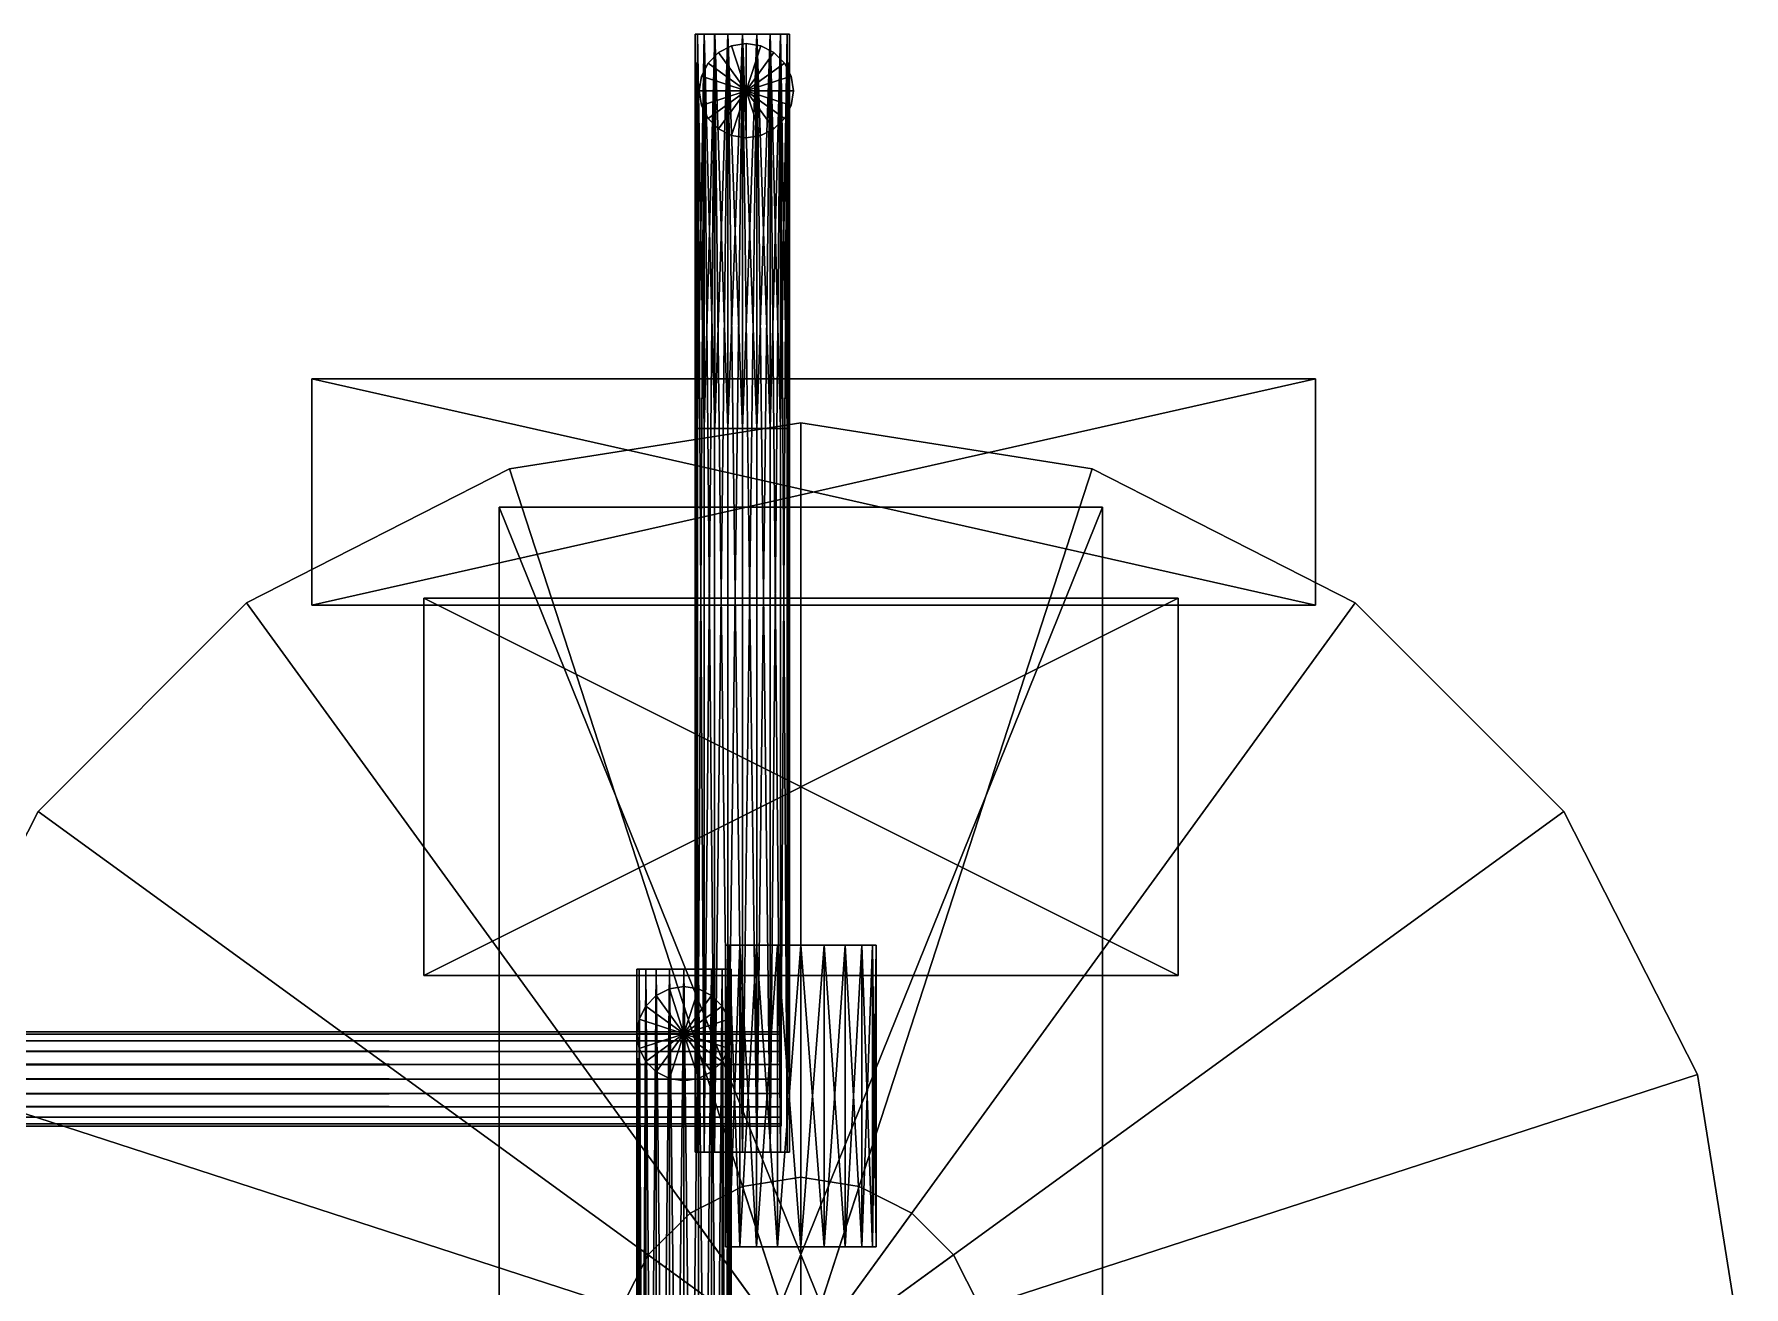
# Model space of a CAD drawing. Extents: x 51658 to 54704, y -20804 to -20635.
# Drawn here: x 54261.7 to 54352.4, y -20701.8 to -20635.4 of the extents above; entities that cross this region are included whole.
import ezdxf

# ---------------------------------------------------------------- set-up
doc = ezdxf.new("R2010")
doc.units = 0
doc.header["$MEASUREMENT"] = 0
for name, color, linetype in [('CABLEBASE_26', 7, 'CONTINUOUS'), ('CABLEBASE__10__49', 7, 'CONTINUOUS'), ('CABLEBASE__11__25', 7, 'CONTINUOUS'), ('CABLEBASE__88_', 7, 'CONTINUOUS'), ('CABLEBASE__89_', 7, 'CONTINUOUS'), ('CABLEHORIZONTAL', 7, 'CONTINUOUS'), ('CABLEPALOVERTICAL___', 7, 'CONTINUOUS'), ('CARRETE', 7, 'CONTINUOUS'), ('CARRITORAIL', 2, 'CONTINUOUS'), ('CYLINDER_24', 7, 'CONTINUOUS'), ('HEAD', 2, 'CONTINUOUS'), ('MOTORBODY', 7, 'CONTINUOUS'), ('SOPORTEVERTICAL', 2, 'CONTINUOUS')]:
    doc.layers.add(name, color=color, linetype=linetype)

msp = doc.modelspace()

# ---------------------------------------------------------------- meshes
at = {"layer": 'CABLEBASE_26', "color": 7}
mesh = msp.add_polyface(dxfattribs=at)
corners = [(54298.57973, -20687.614279, 20662.320775), (54298.224631, -20686.917358, 20662.320775), (54297.671551, -20686.364278, 20662.320775), (54296.97463, -20686.009179, 20662.320775), (54296.202087, -20685.88682, 20662.320775), (54295.429545, -20686.009179, 20662.320775), (54294.732624, -20686.364278, 20662.320775), (54294.179544, -20686.917358, 20662.320775), (54293.824445, -20687.614279, 20662.320775), (54293.702087, -20688.386822, 20662.320775), (54293.824445, -20689.159364, 20662.320775), (54294.179544, -20689.856285, 20662.320775), (54294.732624, -20690.409365, 20662.320775), (54295.429545, -20690.764464, 20662.320775), (54296.202087, -20690.886822, 20662.320775), (54296.97463, -20690.764463, 20662.320775), (54297.671551, -20690.409365, 20662.320775), (54298.22463, -20689.856285, 20662.320775), (54298.579729, -20689.159364, 20662.320775), (54298.702087, -20688.386822, 20662.320775), (54298.57973, -20687.614279, 20789.946109), (54298.224631, -20686.917358, 20789.946109), (54297.671551, -20686.364278, 20789.946109), (54296.97463, -20686.009179, 20789.946109), (54296.202087, -20685.88682, 20789.946109), (54295.429545, -20686.009179, 20789.946109), (54294.732624, -20686.364278, 20789.946109), (54294.179544, -20686.917358, 20789.946109), (54293.824445, -20687.614279, 20789.946109), (54293.702087, -20688.386822, 20789.946109), (54293.824445, -20689.159364, 20789.946109), (54294.179544, -20689.856285, 20789.946109), (54294.732624, -20690.409365, 20789.946109), (54295.429545, -20690.764464, 20789.946109), (54296.202087, -20690.886822, 20789.946109), (54296.97463, -20690.764463, 20789.946109), (54297.671551, -20690.409365, 20789.946109), (54298.22463, -20689.856285, 20789.946109), (54298.579729, -20689.159364, 20789.946109), (54298.702087, -20688.386822, 20789.946109), (54296.202087, -20688.386822, 20662.320775), (54296.202087, -20688.386822, 20789.946109)]
mesh.append_faces([[corners[k] for k in face] for face in [(20, 21, 0), (21, 1, 0), (21, 22, 1), (22, 2, 1), (22, 23, 2), (23, 3, 2), (23, 24, 3), (24, 4, 3), (24, 25, 4), (25, 5, 4), (25, 26, 5), (26, 6, 5), (26, 27, 6), (27, 7, 6), (27, 28, 7), (28, 8, 7), (28, 29, 8), (29, 9, 8), (29, 30, 9), (30, 10, 9), (30, 31, 10), (31, 11, 10), (31, 32, 11), (32, 12, 11), (32, 33, 12), (33, 13, 12), (33, 34, 13), (34, 14, 13), (34, 35, 14), (35, 15, 14), (35, 36, 15), (36, 16, 15), (36, 37, 16), (37, 17, 16), (37, 38, 17), (38, 18, 17), (38, 39, 18), (39, 19, 18), (39, 20, 19), (20, 0, 19), (41, 39, 38), (41, 38, 37), (41, 20, 39), (41, 37, 36), (41, 21, 20), (41, 36, 35), (41, 22, 21), (41, 35, 34), (41, 23, 22), (41, 34, 33), (41, 24, 23), (41, 33, 32), (41, 25, 24), (41, 32, 31), (41, 26, 25), (41, 31, 30), (41, 27, 26), (41, 30, 29), (41, 28, 27), (41, 29, 28), (40, 18, 19), (40, 19, 0), (40, 17, 18), (40, 0, 1), (40, 16, 17), (40, 1, 2), (40, 15, 16), (40, 2, 3), (40, 14, 15), (40, 3, 4), (40, 13, 14), (40, 4, 5), (40, 12, 13), (40, 5, 6), (40, 11, 12), (40, 6, 7), (40, 10, 11), (40, 7, 8), (40, 9, 10), (40, 8, 9)]], dxfattribs={"color": 7})
at = {"layer": 'CABLEBASE__10__49', "color": 7}
mesh = msp.add_polyface(dxfattribs=at)
corners = [(54298.57973, -20751.011822, 20788.194399), (54298.224631, -20751.011822, 20787.497478), (54297.671551, -20751.011822, 20786.944398), (54296.97463, -20751.011822, 20786.589299), (54296.202087, -20751.011822, 20786.466941), (54295.429545, -20751.011822, 20786.589299), (54294.732624, -20751.011822, 20786.944399), (54294.179544, -20751.011822, 20787.497478), (54293.824445, -20751.011822, 20788.194399), (54293.702087, -20751.011822, 20788.966942), (54293.824445, -20751.011822, 20789.739485), (54294.179544, -20751.011822, 20790.436405), (54294.732624, -20751.011822, 20790.989485), (54295.429545, -20751.011822, 20791.344584), (54296.202087, -20751.011822, 20791.466942), (54296.97463, -20751.011822, 20791.344583), (54297.671551, -20751.011822, 20790.989485), (54298.22463, -20751.011822, 20790.436405), (54298.579729, -20751.011822, 20789.739484), (54298.702087, -20751.011822, 20788.966942), (54298.57973, -20684.961823, 20788.194399), (54298.224631, -20684.961823, 20787.497478), (54297.671551, -20684.961823, 20786.944398), (54296.97463, -20684.961823, 20786.589299), (54296.202087, -20684.961823, 20786.466941), (54295.429545, -20684.961823, 20786.589299), (54294.732624, -20684.961823, 20786.944399), (54294.179544, -20684.961823, 20787.497478), (54293.824445, -20684.961823, 20788.194399), (54293.702087, -20684.961823, 20788.966942), (54293.824445, -20684.961823, 20789.739485), (54294.179544, -20684.961823, 20790.436405), (54294.732624, -20684.961823, 20790.989485), (54295.429545, -20684.961823, 20791.344584), (54296.202087, -20684.961823, 20791.466942), (54296.97463, -20684.961823, 20791.344583), (54297.671551, -20684.961823, 20790.989485), (54298.22463, -20684.961823, 20790.436405), (54298.579729, -20684.961823, 20789.739484), (54298.702087, -20684.961823, 20788.966942), (54296.202087, -20751.011822, 20788.966942), (54296.202087, -20684.961823, 20788.966942)]
mesh.append_faces([[corners[k] for k in face] for face in [(20, 21, 0), (21, 1, 0), (21, 22, 1), (22, 2, 1), (22, 23, 2), (23, 3, 2), (23, 24, 3), (24, 4, 3), (24, 25, 4), (25, 5, 4), (25, 26, 5), (26, 6, 5), (26, 27, 6), (27, 7, 6), (27, 28, 7), (28, 8, 7), (28, 29, 8), (29, 9, 8), (29, 30, 9), (30, 10, 9), (30, 31, 10), (31, 11, 10), (31, 32, 11), (32, 12, 11), (32, 33, 12), (33, 13, 12), (33, 34, 13), (34, 14, 13), (34, 35, 14), (35, 15, 14), (35, 36, 15), (36, 16, 15), (36, 37, 16), (37, 17, 16), (37, 38, 17), (38, 18, 17), (38, 39, 18), (39, 19, 18), (39, 20, 19), (20, 0, 19), (41, 39, 38), (41, 38, 37), (41, 20, 39), (41, 37, 36), (41, 21, 20), (41, 36, 35), (41, 22, 21), (41, 35, 34), (41, 23, 22), (41, 34, 33), (41, 24, 23), (41, 33, 32), (41, 25, 24), (41, 32, 31), (41, 26, 25), (41, 31, 30), (41, 27, 26), (41, 30, 29), (41, 28, 27), (41, 29, 28), (40, 18, 19), (40, 19, 0), (40, 17, 18), (40, 0, 1), (40, 16, 17), (40, 1, 2), (40, 15, 16), (40, 2, 3), (40, 14, 15), (40, 3, 4), (40, 13, 14), (40, 4, 5), (40, 12, 13), (40, 5, 6), (40, 11, 12), (40, 6, 7), (40, 10, 11), (40, 7, 8), (40, 9, 10), (40, 8, 9)]], dxfattribs={"color": 7})
at = {"layer": 'CABLEBASE__11__25', "color": 7}
mesh = msp.add_polyface(dxfattribs=at)
corners = [(54298.57973, -20751.011822, 20662.694387), (54298.224631, -20751.011822, 20661.997466), (54297.671551, -20751.011822, 20661.444387), (54296.97463, -20751.011822, 20661.089288), (54296.202087, -20751.011822, 20660.966929), (54295.429545, -20751.011822, 20661.089288), (54294.732624, -20751.011822, 20661.444387), (54294.179544, -20751.011822, 20661.997467), (54293.824445, -20751.011822, 20662.694388), (54293.702087, -20751.011822, 20663.46693), (54293.824445, -20751.011822, 20664.239473), (54294.179544, -20751.011822, 20664.936394), (54294.732624, -20751.011822, 20665.489473), (54295.429545, -20751.011822, 20665.844572), (54296.202087, -20751.011822, 20665.966931), (54296.97463, -20751.011822, 20665.844572), (54297.671551, -20751.011822, 20665.489473), (54298.22463, -20751.011822, 20664.936394), (54298.579729, -20751.011822, 20664.239473), (54298.702087, -20751.011822, 20663.46693), (54298.57973, -20684.961823, 20662.694387), (54298.224631, -20684.961823, 20661.997466), (54297.671551, -20684.961823, 20661.444387), (54296.97463, -20684.961823, 20661.089288), (54296.202087, -20684.961823, 20660.966929), (54295.429545, -20684.961823, 20661.089288), (54294.732624, -20684.961823, 20661.444387), (54294.179544, -20684.961823, 20661.997467), (54293.824445, -20684.961823, 20662.694388), (54293.702087, -20684.961823, 20663.46693), (54293.824445, -20684.961823, 20664.239473), (54294.179544, -20684.961823, 20664.936394), (54294.732624, -20684.961823, 20665.489473), (54295.429545, -20684.961823, 20665.844572), (54296.202087, -20684.961823, 20665.966931), (54296.97463, -20684.961823, 20665.844572), (54297.671551, -20684.961823, 20665.489473), (54298.22463, -20684.961823, 20664.936394), (54298.579729, -20684.961823, 20664.239473), (54298.702087, -20684.961823, 20663.46693), (54296.202087, -20751.011822, 20663.46693), (54296.202087, -20684.961823, 20663.46693)]
mesh.append_faces([[corners[k] for k in face] for face in [(20, 21, 0), (21, 1, 0), (21, 22, 1), (22, 2, 1), (22, 23, 2), (23, 3, 2), (23, 24, 3), (24, 4, 3), (24, 25, 4), (25, 5, 4), (25, 26, 5), (26, 6, 5), (26, 27, 6), (27, 7, 6), (27, 28, 7), (28, 8, 7), (28, 29, 8), (29, 9, 8), (29, 30, 9), (30, 10, 9), (30, 31, 10), (31, 11, 10), (31, 32, 11), (32, 12, 11), (32, 33, 12), (33, 13, 12), (33, 34, 13), (34, 14, 13), (34, 35, 14), (35, 15, 14), (35, 36, 15), (36, 16, 15), (36, 37, 16), (37, 17, 16), (37, 38, 17), (38, 18, 17), (38, 39, 18), (39, 19, 18), (39, 20, 19), (20, 0, 19), (41, 39, 38), (41, 38, 37), (41, 20, 39), (41, 37, 36), (41, 21, 20), (41, 36, 35), (41, 22, 21), (41, 35, 34), (41, 23, 22), (41, 34, 33), (41, 24, 23), (41, 33, 32), (41, 25, 24), (41, 32, 31), (41, 26, 25), (41, 31, 30), (41, 27, 26), (41, 30, 29), (41, 28, 27), (41, 29, 28), (40, 18, 19), (40, 19, 0), (40, 17, 18), (40, 0, 1), (40, 16, 17), (40, 1, 2), (40, 15, 16), (40, 2, 3), (40, 14, 15), (40, 3, 4), (40, 13, 14), (40, 4, 5), (40, 12, 13), (40, 5, 6), (40, 11, 12), (40, 6, 7), (40, 10, 11), (40, 7, 8), (40, 9, 10), (40, 8, 9)]], dxfattribs={"color": 7})
at = {"layer": 'CABLEBASE__88_', "color": 7}
mesh = msp.add_polyface(dxfattribs=at)
corners = [(53223.24276, -20690.014272, 19776.255761), (53223.24276, -20689.317351, 19776.61086), (53223.24276, -20688.764271, 19777.16394), (53223.24276, -20688.409172, 19777.860861), (53223.24276, -20688.286813, 19778.633404), (53223.24276, -20688.409172, 19779.405947), (53223.24276, -20688.764271, 19780.102868), (53223.24276, -20689.317351, 19780.655947), (53223.24276, -20690.014272, 19781.011046), (53223.24276, -20690.786815, 19781.133404), (53223.24276, -20691.559357, 19781.011046), (53223.24276, -20692.256278, 19780.655947), (53223.24276, -20692.809358, 19780.102867), (53223.24276, -20693.164456, 19779.405946), (53223.24276, -20693.286815, 19778.633404), (53223.24276, -20693.164456, 19777.860861), (53223.24276, -20692.809357, 19777.163941), (53223.24276, -20692.256278, 19776.610861), (53223.24276, -20691.559357, 19776.255762), (53223.24276, -20690.786815, 19776.133404), (54301.361465, -20690.014272, 19776.255761), (54301.361465, -20689.317351, 19776.61086), (54301.361465, -20688.764271, 19777.16394), (54301.361465, -20688.409172, 19777.860861), (54301.361465, -20688.286813, 19778.633404), (54301.361465, -20688.409172, 19779.405947), (54301.361465, -20688.764271, 19780.102868), (54301.361465, -20689.317351, 19780.655947), (54301.361465, -20690.014272, 19781.011046), (54301.361465, -20690.786815, 19781.133404), (54301.361465, -20691.559357, 19781.011046), (54301.361465, -20692.256278, 19780.655947), (54301.361465, -20692.809358, 19780.102867), (54301.361465, -20693.164456, 19779.405946), (54301.361465, -20693.286815, 19778.633404), (54301.361465, -20693.164456, 19777.860861), (54301.361465, -20692.809357, 19777.163941), (54301.361465, -20692.256278, 19776.610861), (54301.361465, -20691.559357, 19776.255762), (54301.361465, -20690.786815, 19776.133404), (53223.24276, -20690.786815, 19778.633404), (54301.361465, -20690.786815, 19778.633404)]
mesh.append_faces([[corners[k] for k in face] for face in [(20, 21, 0), (21, 1, 0), (21, 22, 1), (22, 2, 1), (22, 23, 2), (23, 3, 2), (23, 24, 3), (24, 4, 3), (24, 25, 4), (25, 5, 4), (25, 26, 5), (26, 6, 5), (26, 27, 6), (27, 7, 6), (27, 28, 7), (28, 8, 7), (28, 29, 8), (29, 9, 8), (29, 30, 9), (30, 10, 9), (30, 31, 10), (31, 11, 10), (31, 32, 11), (32, 12, 11), (32, 33, 12), (33, 13, 12), (33, 34, 13), (34, 14, 13), (34, 35, 14), (35, 15, 14), (35, 36, 15), (36, 16, 15), (36, 37, 16), (37, 17, 16), (37, 38, 17), (38, 18, 17), (38, 39, 18), (39, 19, 18), (39, 20, 19), (20, 0, 19), (41, 39, 38), (41, 38, 37), (41, 20, 39), (41, 37, 36), (41, 21, 20), (41, 36, 35), (41, 22, 21), (41, 35, 34), (41, 23, 22), (41, 34, 33), (41, 24, 23), (41, 33, 32), (41, 25, 24), (41, 32, 31), (41, 26, 25), (41, 31, 30), (41, 27, 26), (41, 30, 29), (41, 28, 27), (41, 29, 28), (40, 18, 19), (40, 19, 0), (40, 17, 18), (40, 0, 1), (40, 16, 17), (40, 1, 2), (40, 15, 16), (40, 2, 3), (40, 14, 15), (40, 3, 4), (40, 13, 14), (40, 4, 5), (40, 12, 13), (40, 5, 6), (40, 11, 12), (40, 6, 7), (40, 10, 11), (40, 7, 8), (40, 9, 10), (40, 8, 9)]], dxfattribs={"color": 7})
at = {"layer": 'CABLEBASE__89_', "color": 7}
mesh = msp.add_polyface(dxfattribs=at)
corners = [(54301.679744, -20694.66792, 19777.860861), (54301.324645, -20694.66792, 19777.16394), (54300.771565, -20694.66792, 19776.61086), (54300.074644, -20694.66792, 19776.255761), (54299.302101, -20694.66792, 19776.133403), (54298.529558, -20694.66792, 19776.255761), (54297.832637, -20694.66792, 19776.61086), (54297.279558, -20694.66792, 19777.16394), (54296.924459, -20694.66792, 19777.860861), (54296.802101, -20694.66792, 19778.633404), (54296.924459, -20694.66792, 19779.405946), (54297.279558, -20694.66792, 19780.102867), (54297.832638, -20694.66792, 19780.655947), (54298.529558, -20694.66792, 19781.011045), (54299.302101, -20694.66792, 19781.133404), (54300.074644, -20694.66792, 19781.011045), (54300.771564, -20694.66792, 19780.655946), (54301.324644, -20694.66792, 19780.102867), (54301.679743, -20694.66792, 19779.405946), (54301.802101, -20694.66792, 19778.633404), (54301.679744, -20635.385695, 19777.860861), (54301.324645, -20635.385695, 19777.16394), (54300.771565, -20635.385695, 19776.61086), (54300.074644, -20635.385695, 19776.255761), (54299.302101, -20635.385695, 19776.133403), (54298.529558, -20635.385695, 19776.255761), (54297.832637, -20635.385695, 19776.61086), (54297.279558, -20635.385695, 19777.16394), (54296.924459, -20635.385695, 19777.860861), (54296.802101, -20635.385695, 19778.633404), (54296.924459, -20635.385695, 19779.405946), (54297.279558, -20635.385695, 19780.102867), (54297.832638, -20635.385695, 19780.655947), (54298.529558, -20635.385695, 19781.011045), (54299.302101, -20635.385695, 19781.133404), (54300.074644, -20635.385695, 19781.011045), (54300.771564, -20635.385695, 19780.655946), (54301.324644, -20635.385695, 19780.102867), (54301.679743, -20635.385695, 19779.405946), (54301.802101, -20635.385695, 19778.633404), (54299.302101, -20694.66792, 19778.633404), (54299.302101, -20635.385695, 19778.633404)]
mesh.append_faces([[corners[k] for k in face] for face in [(20, 21, 0), (21, 1, 0), (21, 22, 1), (22, 2, 1), (22, 23, 2), (23, 3, 2), (23, 24, 3), (24, 4, 3), (24, 25, 4), (25, 5, 4), (25, 26, 5), (26, 6, 5), (26, 27, 6), (27, 7, 6), (27, 28, 7), (28, 8, 7), (28, 29, 8), (29, 9, 8), (29, 30, 9), (30, 10, 9), (30, 31, 10), (31, 11, 10), (31, 32, 11), (32, 12, 11), (32, 33, 12), (33, 13, 12), (33, 34, 13), (34, 14, 13), (34, 35, 14), (35, 15, 14), (35, 36, 15), (36, 16, 15), (36, 37, 16), (37, 17, 16), (37, 38, 17), (38, 18, 17), (38, 39, 18), (39, 19, 18), (39, 20, 19), (20, 0, 19), (41, 39, 38), (41, 38, 37), (41, 20, 39), (41, 37, 36), (41, 21, 20), (41, 36, 35), (41, 22, 21), (41, 35, 34), (41, 23, 22), (41, 34, 33), (41, 24, 23), (41, 33, 32), (41, 25, 24), (41, 32, 31), (41, 26, 25), (41, 31, 30), (41, 27, 26), (41, 30, 29), (41, 28, 27), (41, 29, 28), (40, 18, 19), (40, 19, 0), (40, 17, 18), (40, 0, 1), (40, 16, 17), (40, 1, 2), (40, 15, 16), (40, 2, 3), (40, 14, 15), (40, 3, 4), (40, 13, 14), (40, 4, 5), (40, 12, 13), (40, 5, 6), (40, 11, 12), (40, 6, 7), (40, 10, 11), (40, 7, 8), (40, 9, 10), (40, 8, 9)]], dxfattribs={"color": 7})
at = {"layer": 'CABLEHORIZONTAL', "color": 7}
mesh = msp.add_polyface(dxfattribs=at)
corners = [(54301.882428, -20637.614279, 19776.713777), (54301.527329, -20636.917358, 19776.713777), (54300.974249, -20636.364278, 19776.713777), (54300.277328, -20636.009179, 19776.713777), (54299.504785, -20635.88682, 19776.713777), (54298.732242, -20636.009179, 19776.713777), (54298.035322, -20636.364278, 19776.713777), (54297.482242, -20636.917358, 19776.713777), (54297.127143, -20637.614279, 19776.713777), (54297.004785, -20638.386822, 19776.713777), (54297.127143, -20639.159364, 19776.713777), (54297.482242, -20639.856285, 19776.713777), (54298.035322, -20640.409365, 19776.713777), (54298.732243, -20640.764464, 19776.713777), (54299.504785, -20640.886822, 19776.713777), (54300.277328, -20640.764463, 19776.713777), (54300.974248, -20640.409365, 19776.713777), (54301.527328, -20639.856285, 19776.713777), (54301.882427, -20639.159364, 19776.713777), (54302.004785, -20638.386822, 19776.713777), (54301.882428, -20637.614279, 20453.172469), (54301.527329, -20636.917358, 20453.172469), (54300.974249, -20636.364278, 20453.172469), (54300.277328, -20636.009179, 20453.172469), (54299.504785, -20635.88682, 20453.172469), (54298.732242, -20636.009179, 20453.172469), (54298.035322, -20636.364278, 20453.172469), (54297.482242, -20636.917358, 20453.172469), (54297.127143, -20637.614279, 20453.172469), (54297.004785, -20638.386822, 20453.172469), (54297.127143, -20639.159364, 20453.172469), (54297.482242, -20639.856285, 20453.172469), (54298.035322, -20640.409365, 20453.172469), (54298.732243, -20640.764464, 20453.172469), (54299.504785, -20640.886822, 20453.172469), (54300.277328, -20640.764463, 20453.172469), (54300.974248, -20640.409365, 20453.172469), (54301.527328, -20639.856285, 20453.172469), (54301.882427, -20639.159364, 20453.172469), (54302.004785, -20638.386822, 20453.172469), (54299.504785, -20638.386822, 19776.713777), (54299.504785, -20638.386822, 20453.172469)]
mesh.append_faces([[corners[k] for k in face] for face in [(20, 21, 0), (21, 1, 0), (21, 22, 1), (22, 2, 1), (22, 23, 2), (23, 3, 2), (23, 24, 3), (24, 4, 3), (24, 25, 4), (25, 5, 4), (25, 26, 5), (26, 6, 5), (26, 27, 6), (27, 7, 6), (27, 28, 7), (28, 8, 7), (28, 29, 8), (29, 9, 8), (29, 30, 9), (30, 10, 9), (30, 31, 10), (31, 11, 10), (31, 32, 11), (32, 12, 11), (32, 33, 12), (33, 13, 12), (33, 34, 13), (34, 14, 13), (34, 35, 14), (35, 15, 14), (35, 36, 15), (36, 16, 15), (36, 37, 16), (37, 17, 16), (37, 38, 17), (38, 18, 17), (38, 39, 18), (39, 19, 18), (39, 20, 19), (20, 0, 19), (41, 39, 38), (41, 38, 37), (41, 20, 39), (41, 37, 36), (41, 21, 20), (41, 36, 35), (41, 22, 21), (41, 35, 34), (41, 23, 22), (41, 34, 33), (41, 24, 23), (41, 33, 32), (41, 25, 24), (41, 32, 31), (41, 26, 25), (41, 31, 30), (41, 27, 26), (41, 30, 29), (41, 28, 27), (41, 29, 28), (40, 18, 19), (40, 19, 0), (40, 17, 18), (40, 0, 1), (40, 16, 17), (40, 1, 2), (40, 15, 16), (40, 2, 3), (40, 14, 15), (40, 3, 4), (40, 13, 14), (40, 4, 5), (40, 12, 13), (40, 5, 6), (40, 11, 12), (40, 6, 7), (40, 10, 11), (40, 7, 8), (40, 9, 10), (40, 8, 9)]], dxfattribs={"color": 7})
at = {"layer": 'CABLEPALOVERTICAL___', "color": 7}
mesh = msp.add_polyface(dxfattribs=at)
corners = [(54301.682428, -20656.285311, 20451.160587), (54301.327329, -20656.285311, 20450.463666), (54300.774249, -20656.285311, 20449.910586), (54300.077328, -20656.285311, 20449.555487), (54299.304785, -20656.285311, 20449.433129), (54298.532242, -20656.285311, 20449.555487), (54297.835321, -20656.285311, 20449.910587), (54297.282242, -20656.285311, 20450.463666), (54296.927143, -20656.285311, 20451.160587), (54296.804784, -20656.285311, 20451.93313), (54296.927143, -20656.285311, 20452.705673), (54297.282242, -20656.285311, 20453.402593), (54297.835322, -20656.285311, 20453.955673), (54298.532242, -20656.285311, 20454.310772), (54299.304785, -20656.285311, 20454.43313), (54300.077328, -20656.285311, 20454.310771), (54300.774248, -20656.285311, 20453.955673), (54301.327328, -20656.285311, 20453.402593), (54301.682426, -20656.285311, 20452.705672), (54301.804785, -20656.285311, 20451.93313), (54301.682428, -20635.388325, 20451.160587), (54301.327329, -20635.388325, 20450.463666), (54300.774249, -20635.388325, 20449.910586), (54300.077328, -20635.388325, 20449.555487), (54299.304785, -20635.388325, 20449.433129), (54298.532242, -20635.388325, 20449.555487), (54297.835321, -20635.388325, 20449.910587), (54297.282242, -20635.388325, 20450.463666), (54296.927143, -20635.388325, 20451.160587), (54296.804784, -20635.388325, 20451.93313), (54296.927143, -20635.388325, 20452.705673), (54297.282242, -20635.388325, 20453.402593), (54297.835322, -20635.388325, 20453.955673), (54298.532242, -20635.388325, 20454.310772), (54299.304785, -20635.388325, 20454.43313), (54300.077328, -20635.388325, 20454.310771), (54300.774248, -20635.388325, 20453.955673), (54301.327328, -20635.388325, 20453.402593), (54301.682426, -20635.388325, 20452.705672), (54301.804785, -20635.388325, 20451.93313), (54299.304785, -20656.285311, 20451.93313), (54299.304785, -20635.388325, 20451.93313)]
mesh.append_faces([[corners[k] for k in face] for face in [(20, 21, 0), (21, 1, 0), (21, 22, 1), (22, 2, 1), (22, 23, 2), (23, 3, 2), (23, 24, 3), (24, 4, 3), (24, 25, 4), (25, 5, 4), (25, 26, 5), (26, 6, 5), (26, 27, 6), (27, 7, 6), (27, 28, 7), (28, 8, 7), (28, 29, 8), (29, 9, 8), (29, 30, 9), (30, 10, 9), (30, 31, 10), (31, 11, 10), (31, 32, 11), (32, 12, 11), (32, 33, 12), (33, 13, 12), (33, 34, 13), (34, 14, 13), (34, 35, 14), (35, 15, 14), (35, 36, 15), (36, 16, 15), (36, 37, 16), (37, 17, 16), (37, 38, 17), (38, 18, 17), (38, 39, 18), (39, 19, 18), (39, 20, 19), (20, 0, 19), (41, 39, 38), (41, 38, 37), (41, 20, 39), (41, 37, 36), (41, 21, 20), (41, 36, 35), (41, 22, 21), (41, 35, 34), (41, 23, 22), (41, 34, 33), (41, 24, 23), (41, 33, 32), (41, 25, 24), (41, 32, 31), (41, 26, 25), (41, 31, 30), (41, 27, 26), (41, 30, 29), (41, 28, 27), (41, 29, 28), (40, 18, 19), (40, 19, 0), (40, 17, 18), (40, 0, 1), (40, 16, 17), (40, 1, 2), (40, 15, 16), (40, 2, 3), (40, 14, 15), (40, 3, 4), (40, 13, 14), (40, 4, 5), (40, 12, 13), (40, 5, 6), (40, 11, 12), (40, 6, 7), (40, 10, 11), (40, 7, 8), (40, 9, 10), (40, 8, 9)]], dxfattribs={"color": 7})
at = {"layer": 'CARRETE', "color": 7}
mesh = msp.add_polyface(dxfattribs=at)
corners = [(54311.915357, -20702.896644, 20041.933136), (54310.494961, -20700.10896, 20041.933136), (54308.282641, -20697.896641, 20041.933136), (54305.494957, -20696.476245, 20041.933136), (54302.404785, -20695.986811, 20041.933136), (54299.314614, -20696.476246, 20041.933136), (54296.52693, -20697.896643, 20041.933136), (54294.314613, -20700.108961, 20041.933136), (54292.894217, -20702.896645, 20041.933136), (54292.404783, -20705.986816, 20041.933136), (54292.894217, -20709.076986, 20041.933136), (54294.314613, -20711.864669, 20041.933136), (54296.526931, -20714.076987, 20041.933136), (54299.314614, -20715.497382, 20041.933136), (54302.404785, -20715.986817, 20041.933136), (54305.494955, -20715.497382, 20041.933136), (54308.282638, -20714.076986, 20041.933136), (54310.494955, -20711.864669, 20041.933136), (54311.915351, -20709.076986, 20041.933136), (54312.404785, -20705.986816, 20041.933136), (54311.915357, -20702.896644, 20081.933136), (54310.494961, -20700.10896, 20081.933136), (54308.282641, -20697.896641, 20081.933136), (54305.494957, -20696.476245, 20081.933136), (54302.404785, -20695.986811, 20081.933136), (54299.314614, -20696.476246, 20081.933136), (54296.52693, -20697.896643, 20081.933136), (54294.314613, -20700.108961, 20081.933136), (54292.894217, -20702.896645, 20081.933136), (54292.404783, -20705.986816, 20081.933136), (54292.894217, -20709.076986, 20081.933136), (54294.314613, -20711.864669, 20081.933136), (54296.526931, -20714.076987, 20081.933136), (54299.314614, -20715.497382, 20081.933136), (54302.404785, -20715.986817, 20081.933136), (54305.494955, -20715.497382, 20081.933136), (54308.282638, -20714.076986, 20081.933136), (54310.494955, -20711.864669, 20081.933136), (54311.915351, -20709.076986, 20081.933136), (54312.404785, -20705.986816, 20081.933136), (54302.404785, -20705.986816, 20041.933136), (54302.404785, -20705.986816, 20081.933136)]
mesh.append_faces([[corners[k] for k in face] for face in [(20, 21, 0), (21, 1, 0), (21, 22, 1), (22, 2, 1), (22, 23, 2), (23, 3, 2), (23, 24, 3), (24, 4, 3), (24, 25, 4), (25, 5, 4), (25, 26, 5), (26, 6, 5), (26, 27, 6), (27, 7, 6), (27, 28, 7), (28, 8, 7), (28, 29, 8), (29, 9, 8), (29, 30, 9), (30, 10, 9), (30, 31, 10), (31, 11, 10), (31, 32, 11), (32, 12, 11), (32, 33, 12), (33, 13, 12), (33, 34, 13), (34, 14, 13), (34, 35, 14), (35, 15, 14), (35, 36, 15), (36, 16, 15), (36, 37, 16), (37, 17, 16), (37, 38, 17), (38, 18, 17), (38, 39, 18), (39, 19, 18), (39, 20, 19), (20, 0, 19), (41, 39, 38), (41, 38, 37), (41, 20, 39), (41, 37, 36), (41, 21, 20), (41, 36, 35), (41, 22, 21), (41, 35, 34), (41, 23, 22), (41, 34, 33), (41, 24, 23), (41, 33, 32), (41, 25, 24), (41, 32, 31), (41, 26, 25), (41, 31, 30), (41, 27, 26), (41, 30, 29), (41, 28, 27), (41, 29, 28), (40, 18, 19), (40, 19, 0), (40, 17, 18), (40, 0, 1), (40, 16, 17), (40, 1, 2), (40, 15, 16), (40, 2, 3), (40, 14, 15), (40, 3, 4), (40, 13, 14), (40, 4, 5), (40, 12, 13), (40, 5, 6), (40, 11, 12), (40, 6, 7), (40, 10, 11), (40, 7, 8), (40, 9, 10), (40, 8, 9)]], dxfattribs={"color": 7})
at = {"layer": 'CARRITORAIL', "color": 253}
mesh = msp.add_polyface(dxfattribs=at)
corners = [(54286.404785, -20739.713305, 20310.233138), (54318.404786, -20739.713305, 20310.233138), (54286.404785, -20660.460331, 20310.233138), (54318.404786, -20660.460331, 20310.233138), (54286.404785, -20660.460331, 20262.233135), (54318.404786, -20660.460331, 20262.233135), (54286.404785, -20739.713305, 20262.233135), (54318.404786, -20739.713305, 20262.233135)]
mesh.append_faces([[corners[k] for k in face] for face in [(2, 3, 0), (3, 1, 0), (4, 5, 2), (5, 3, 2), (6, 7, 4), (7, 5, 4), (0, 1, 6), (1, 7, 6), (3, 5, 1), (5, 7, 1), (4, 2, 6), (2, 0, 6)]], dxfattribs={"color": 253})
at = {"layer": 'CYLINDER_24', "color": 2}
mesh = msp.add_polyface(dxfattribs=at)
corners = [(54306.209014, -20699.686818, 20449.597061), (54305.640855, -20699.686818, 20448.481987), (54304.755928, -20699.686818, 20447.59706), (54303.640854, -20699.686818, 20447.028902), (54302.404785, -20699.686818, 20446.833128), (54301.168717, -20699.686818, 20447.028902), (54300.053643, -20699.686818, 20447.597061), (54299.168716, -20699.686818, 20448.481988), (54298.600558, -20699.686818, 20449.597062), (54298.404784, -20699.686818, 20450.83313), (54298.600558, -20699.686818, 20452.069198), (54299.168716, -20699.686818, 20453.184271), (54300.053644, -20699.686818, 20454.069198), (54301.168717, -20699.686818, 20454.637357), (54302.404785, -20699.686818, 20454.83313), (54303.640853, -20699.686818, 20454.637356), (54304.755926, -20699.686818, 20454.069198), (54305.640853, -20699.686818, 20453.184271), (54306.209011, -20699.686818, 20452.069198), (54306.404785, -20699.686818, 20450.83313), (54306.209014, -20683.686817, 20449.597061), (54305.640855, -20683.686817, 20448.481987), (54304.755928, -20683.686817, 20447.59706), (54303.640854, -20683.686817, 20447.028902), (54302.404785, -20683.686817, 20446.833128), (54301.168717, -20683.686817, 20447.028902), (54300.053643, -20683.686817, 20447.597061), (54299.168716, -20683.686817, 20448.481988), (54298.600558, -20683.686817, 20449.597062), (54298.404784, -20683.686817, 20450.83313), (54298.600558, -20683.686817, 20452.069198), (54299.168716, -20683.686817, 20453.184271), (54300.053644, -20683.686817, 20454.069198), (54301.168717, -20683.686817, 20454.637357), (54302.404785, -20683.686817, 20454.83313), (54303.640853, -20683.686817, 20454.637356), (54304.755926, -20683.686817, 20454.069198), (54305.640853, -20683.686817, 20453.184271), (54306.209011, -20683.686817, 20452.069198), (54306.404785, -20683.686817, 20450.83313), (54302.404785, -20699.686818, 20450.83313), (54302.404785, -20683.686817, 20450.83313)]
mesh.append_faces([[corners[k] for k in face] for face in [(20, 21, 0), (21, 1, 0), (21, 22, 1), (22, 2, 1), (22, 23, 2), (23, 3, 2), (23, 24, 3), (24, 4, 3), (24, 25, 4), (25, 5, 4), (25, 26, 5), (26, 6, 5), (26, 27, 6), (27, 7, 6), (27, 28, 7), (28, 8, 7), (28, 29, 8), (29, 9, 8), (29, 30, 9), (30, 10, 9), (30, 31, 10), (31, 11, 10), (31, 32, 11), (32, 12, 11), (32, 33, 12), (33, 13, 12), (33, 34, 13), (34, 14, 13), (34, 35, 14), (35, 15, 14), (35, 36, 15), (36, 16, 15), (36, 37, 16), (37, 17, 16), (37, 38, 17), (38, 18, 17), (38, 39, 18), (39, 19, 18), (39, 20, 19), (20, 0, 19), (41, 39, 38), (41, 38, 37), (41, 20, 39), (41, 37, 36), (41, 21, 20), (41, 36, 35), (41, 22, 21), (41, 35, 34), (41, 23, 22), (41, 34, 33), (41, 24, 23), (41, 33, 32), (41, 25, 24), (41, 32, 31), (41, 26, 25), (41, 31, 30), (41, 27, 26), (41, 30, 29), (41, 28, 27), (41, 29, 28), (40, 18, 19), (40, 19, 0), (40, 17, 18), (40, 0, 1), (40, 16, 17), (40, 1, 2), (40, 15, 16), (40, 2, 3), (40, 14, 15), (40, 3, 4), (40, 13, 14), (40, 4, 5), (40, 12, 13), (40, 5, 6), (40, 11, 12), (40, 6, 7), (40, 10, 11), (40, 7, 8), (40, 9, 10), (40, 8, 9)]], dxfattribs={"color": 2})
at = {"layer": 'HEAD', "color": 2}
mesh = msp.add_polyface(dxfattribs=at)
corners = [(54282.404785, -20685.286818, 20470.83313), (54322.404785, -20685.286818, 20470.83313), (54282.404785, -20665.286817, 20470.83313), (54322.404785, -20665.286817, 20470.83313), (54282.404785, -20665.286817, 20430.83313), (54322.404785, -20665.286817, 20430.83313), (54282.404785, -20685.286818, 20430.83313), (54322.404785, -20685.286818, 20430.83313)]
mesh.append_faces([[corners[k] for k in face] for face in [(2, 3, 0), (3, 1, 0), (4, 5, 2), (5, 3, 2), (6, 7, 4), (7, 5, 4), (0, 1, 6), (1, 7, 6), (3, 5, 1), (5, 7, 1), (4, 2, 6), (2, 0, 6)]], dxfattribs={"color": 2})
at = {"layer": 'MOTORBODY', "color": 7}
mesh = msp.add_polyface(dxfattribs=at)
corners = [(54349.957642, -20690.535957, 19956.333113), (54342.855662, -20676.597536, 19956.333113), (54331.794065, -20665.535942, 19956.333113), (54317.855643, -20658.433965, 19956.333113), (54302.404785, -20655.986792, 19956.333113), (54286.953928, -20658.433968, 19956.333113), (54273.015511, -20665.535951, 19956.333113), (54261.953923, -20676.597545, 19956.333113), (54254.851946, -20690.535963, 19956.333113), (54252.404773, -20705.986816, 19956.333113), (54254.851946, -20721.437669, 19956.333113), (54261.953926, -20735.376084, 19956.333113), (54273.015517, -20746.437672, 19956.333113), (54286.953932, -20753.539649, 19956.333113), (54302.404784, -20755.986822, 19956.333113), (54317.855634, -20753.539646, 19956.333113), (54331.794047, -20746.437669, 19956.333113), (54342.855635, -20735.376081, 19956.333113), (54349.957612, -20721.437666, 19956.333113), (54352.404785, -20705.986816, 19956.333113), (54349.957642, -20690.535957, 20056.333113), (54342.855662, -20676.597536, 20056.333113), (54331.794065, -20665.535942, 20056.333113), (54317.855643, -20658.433965, 20056.333113), (54302.404785, -20655.986792, 20056.333113), (54286.953928, -20658.433968, 20056.333113), (54273.015511, -20665.535951, 20056.333113), (54261.953923, -20676.597545, 20056.333113), (54254.851946, -20690.535963, 20056.333113), (54252.404773, -20705.986816, 20056.333113), (54254.851946, -20721.437669, 20056.333113), (54261.953926, -20735.376084, 20056.333113), (54273.015517, -20746.437672, 20056.333113), (54286.953932, -20753.539649, 20056.333113), (54302.404784, -20755.986822, 20056.333113), (54317.855634, -20753.539646, 20056.333113), (54331.794047, -20746.437669, 20056.333113), (54342.855635, -20735.376081, 20056.333113), (54349.957612, -20721.437666, 20056.333113), (54352.404785, -20705.986816, 20056.333113), (54302.404785, -20705.986816, 19956.333113), (54302.404785, -20705.986816, 20056.333113)]
mesh.append_faces([[corners[k] for k in face] for face in [(20, 21, 0), (21, 1, 0), (21, 22, 1), (22, 2, 1), (22, 23, 2), (23, 3, 2), (23, 24, 3), (24, 4, 3), (24, 25, 4), (25, 5, 4), (25, 26, 5), (26, 6, 5), (26, 27, 6), (27, 7, 6), (27, 28, 7), (28, 8, 7), (28, 29, 8), (29, 9, 8), (29, 30, 9), (30, 10, 9), (30, 31, 10), (31, 11, 10), (31, 32, 11), (32, 12, 11), (32, 33, 12), (33, 13, 12), (33, 34, 13), (34, 14, 13), (34, 35, 14), (35, 15, 14), (35, 36, 15), (36, 16, 15), (36, 37, 16), (37, 17, 16), (37, 38, 17), (38, 18, 17), (38, 39, 18), (39, 19, 18), (39, 20, 19), (20, 0, 19), (41, 39, 38), (41, 38, 37), (41, 20, 39), (41, 37, 36), (41, 21, 20), (41, 36, 35), (41, 22, 21), (41, 35, 34), (41, 23, 22), (41, 34, 33), (41, 24, 23), (41, 33, 32), (41, 25, 24), (41, 32, 31), (41, 26, 25), (41, 31, 30), (41, 27, 26), (41, 30, 29), (41, 28, 27), (41, 29, 28), (40, 18, 19), (40, 19, 0), (40, 17, 18), (40, 0, 1), (40, 16, 17), (40, 1, 2), (40, 15, 16), (40, 2, 3), (40, 14, 15), (40, 3, 4), (40, 13, 14), (40, 4, 5), (40, 12, 13), (40, 5, 6), (40, 11, 12), (40, 6, 7), (40, 10, 11), (40, 7, 8), (40, 9, 10), (40, 8, 9)]], dxfattribs={"color": 7})
at = {"layer": 'SOPORTEVERTICAL', "color": 140}
mesh = msp.add_polyface(dxfattribs=at)
corners = [(54276.469985, -20665.666817, 20475.008402), (54329.699585, -20665.666817, 20475.008402), (54276.469985, -20653.666817, 20475.008402), (54329.699585, -20653.666817, 20475.008402), (54276.469985, -20653.666817, 20261.85786), (54329.699585, -20653.666817, 20261.85786), (54276.469985, -20665.666817, 20261.85786), (54329.699585, -20665.666817, 20261.85786)]
mesh.append_faces([[corners[k] for k in face] for face in [(2, 3, 0), (3, 1, 0), (4, 5, 2), (5, 3, 2), (6, 7, 4), (7, 5, 4), (0, 1, 6), (1, 7, 6), (3, 5, 1), (5, 7, 1), (4, 2, 6), (2, 0, 6)]], dxfattribs={"color": 140})

doc.saveas('drawing.dxf')
